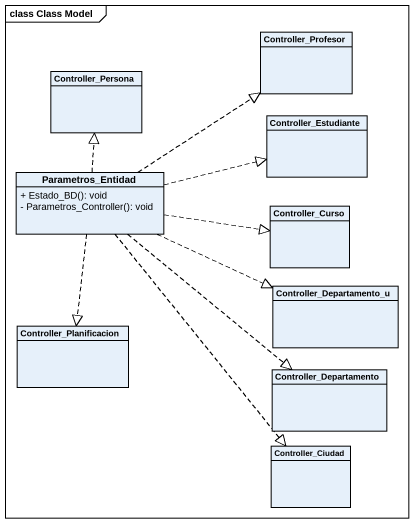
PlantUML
@startuml
mainframe class Class Model
hide circle
hide empty members
skinparam classAttributeIconSize 0
class Controller_Profesor
class Controller_Persona
class Controller_Estudiante
class Parametros_Entidad {
  + Estado_BD(): void
  - Parametros_Controller(): void
}
class Controller_Curso
class Controller_Departamento_u
class Controller_Planificacion
class Controller_Departamento
class Controller_Ciudad
Parametros_Entidad .up.|> Controller_Profesor
Parametros_Entidad .up.|> Controller_Persona
Parametros_Entidad .right.|> Controller_Estudiante
Parametros_Entidad .right.|> Controller_Curso
Parametros_Entidad .right.|> Controller_Departamento_u
Parametros_Entidad ..|> Controller_Planificacion
Parametros_Entidad ..|> Controller_Departamento
Parametros_Entidad ..|> Controller_Ciudad
@enduml
